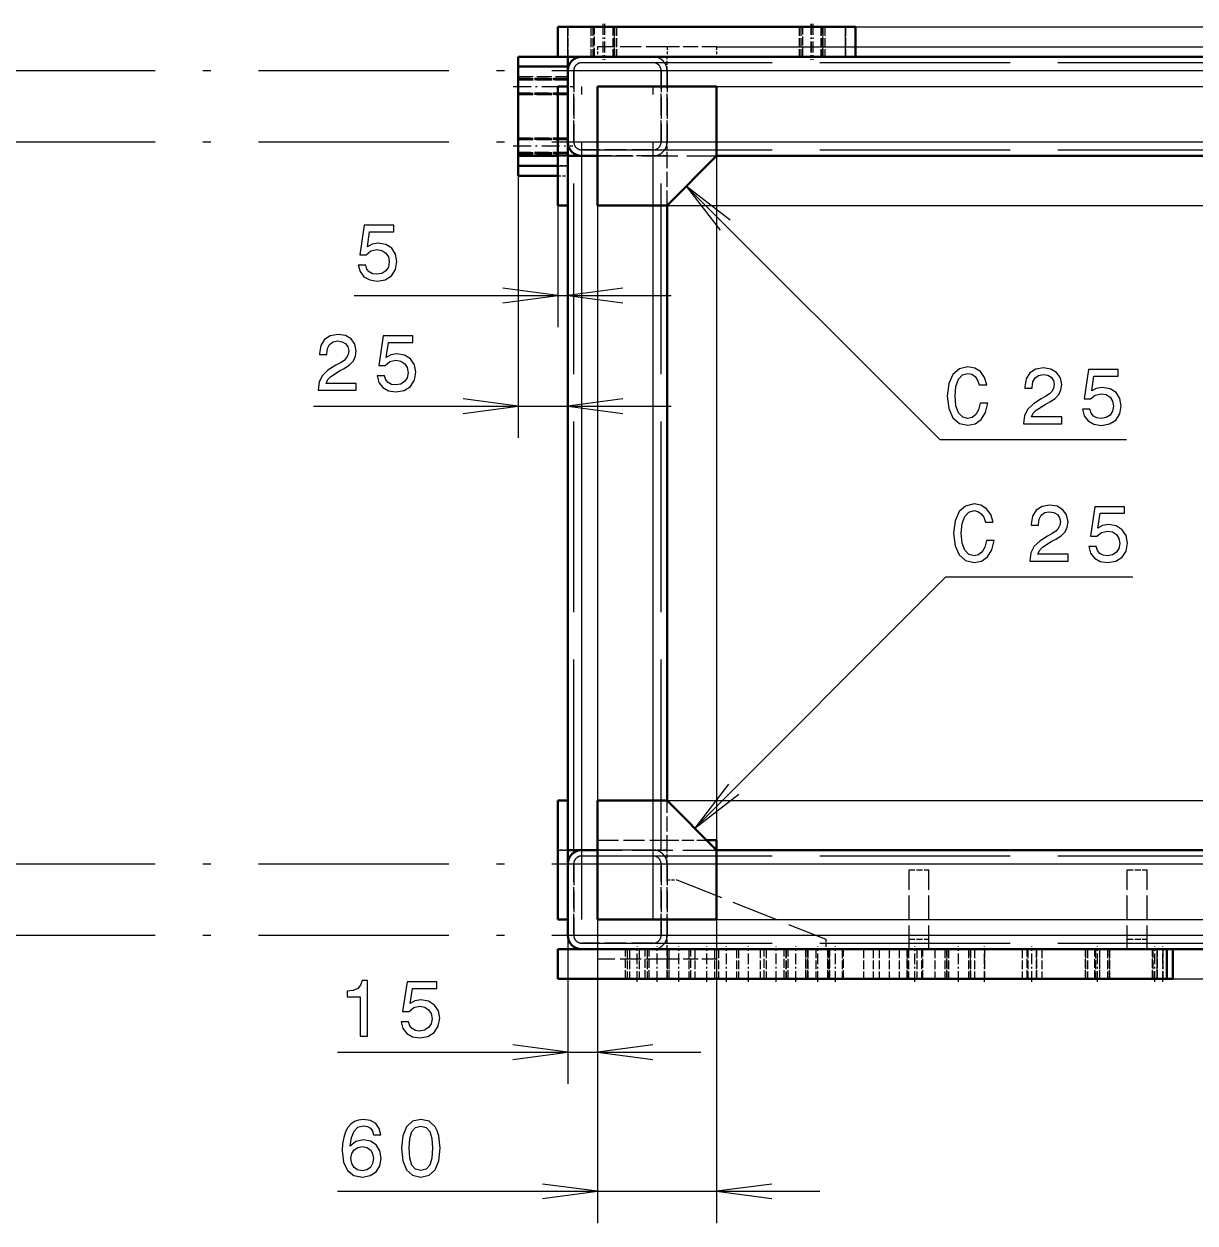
# Model space of a CAD drawing. Extents: x 0 to 1189, y 0 to 841.
# Drawn here: x 155.1 to 228.9, y 201.4 to 277 of the extents above; entities that cross this region are included whole.
import ezdxf

# ---------------------------------------------------------------- set-up
doc = ezdxf.new("R2010")
doc.units = 0
doc.linetypes.add('DASHDOT', pattern=[18.5, 12, -3, 0.5, -3])
doc.linetypes.add('DASHED', pattern=[15, 12, -3])

msp = doc.modelspace()

# ---------------------------------------------------------------- linework, layer by layer
at = {"color": 7, "lineweight": 50}
for p, q in [((188.793, 274.944), (188.793, 276.819)), ((188.793, 276.819), (189.418, 276.819)), ((189.418, 276.819), (206.918, 276.819)), ((206.918, 276.819), (207.543, 276.819)), ((207.543, 274.944), (207.543, 276.819)), ((188.793, 274.944), (186.293, 274.944)), ((186.293, 274.319), (186.293, 274.944)), ((188.793, 274.944), (189.418, 274.944)), ((189.418, 274.944), (206.918, 274.944)), ((189.418, 274.319), (189.418, 274.944)), ((206.918, 274.944), (207.543, 274.944)), ((207.543, 274.944), (740.043, 274.944)), ((186.293, 268.694), (186.293, 274.319)), ((189.418, 274.319), (186.293, 274.319)), ((189.418, 274.074), (189.418, 274.319)), ((189.418, 274.069), (189.418, 269.569)), ((189.418, 274.069), (189.418, 269.569)), ((188.793, 273.069), (188.793, 265.569)), ((188.793, 273.069), (189.418, 273.069)), ((191.293, 273.069), (198.793, 273.069)), ((191.293, 265.569), (191.293, 273.069)), ((198.793, 273.069), (198.793, 268.694)), ((189.418, 269.568), (189.418, 268.694)), ((186.293, 268.694), (186.293, 268.069)), ((188.793, 268.694), (186.293, 268.694)), ((189.418, 224.944), (189.418, 268.694)), ((190.293, 268.694), (189.418, 268.694)), ((190.293, 268.694), (191.293, 268.694)), ((191.293, 268.694), (190.293, 268.694)), ((191.293, 268.694), (190.729, 268.694)), ((198.793, 268.694), (195.668, 265.569)), ((198.793, 268.694), (260.043, 268.694)), ((188.793, 268.069), (186.293, 268.069)), ((186.293, 268.069), (186.293, 267.444)), ((186.293, 267.444), (188.793, 267.444)), ((188.793, 265.569), (189.418, 265.569)), ((195.668, 265.569), (191.293, 265.569)), ((195.668, 228.069), (195.668, 265.569)), ((188.793, 228.069), (188.793, 220.569)), ((188.793, 228.069), (189.418, 228.069)), ((191.293, 220.569), (191.293, 228.069)), ((191.293, 228.069), (195.668, 228.069)), ((195.668, 228.069), (198.793, 224.944)), ((198.168, 225.569), (198.793, 225.569)), ((198.793, 224.944), (198.793, 225.569)), ((190.293, 224.944), (189.418, 224.944)), ((189.418, 224.944), (189.418, 224.071)), ((191.293, 224.944), (190.293, 224.944)), ((198.793, 224.944), (260.043, 224.944)), ((198.793, 224.944), (198.793, 220.569)), ((189.418, 224.069), (189.418, 219.569)), ((189.418, 224.069), (189.418, 219.569)), ((188.793, 220.569), (189.418, 220.569)), ((198.793, 220.569), (191.293, 220.569)), ((189.418, 218.694), (188.793, 218.694)), ((188.793, 218.694), (188.793, 216.819)), ((226.543, 218.694), (189.418, 218.694)), ((190.293, 218.694), (448.793, 218.694)), ((227.168, 218.694), (226.543, 218.694)), ((227.168, 218.694), (227.168, 216.819)), ((227.543, 218.694), (227.543, 216.819)), ((189.418, 216.819), (188.793, 216.819)), ((226.543, 216.819), (189.418, 216.819)), ((227.168, 216.819), (226.543, 216.819)), ((227.543, 216.819), (227.168, 216.819))]:
    msp.add_line(p, q, dxfattribs=at)
at = {"color": 7, "linetype": 'DASHED', "lineweight": 25, "ltscale": 0.046875}
for p, q in [((189.418, 276.819), (189.418, 274.944)), ((189.418, 276.819), (189.418, 274.944)), ((189.418, 274.944), (189.418, 276.819)), ((190.864, 276.819), (190.864, 274.944)), ((190.866, 276.819), (190.866, 274.944)), ((190.981, 276.819), (190.981, 274.944)), ((190.981, 276.819), (190.981, 274.944)), ((190.982, 276.819), (190.982, 274.944)), ((190.985, 276.819), (190.985, 274.944)), ((191.099, 274.944), (191.099, 276.819)), ((191.099, 274.944), (191.099, 276.819)), ((192.245, 276.819), (192.245, 274.944)), ((192.248, 276.819), (192.248, 274.944)), ((192.363, 274.944), (192.363, 276.819)), ((192.363, 274.944), (192.363, 276.819)), ((192.364, 276.819), (192.364, 274.944)), ((192.366, 276.819), (192.366, 274.944)), ((192.481, 276.819), (192.481, 274.944)), ((192.481, 276.819), (192.481, 274.944)), ((203.989, 276.819), (203.989, 274.944)), ((203.991, 276.819), (203.991, 274.944)), ((204.106, 276.819), (204.106, 274.944)), ((204.106, 276.819), (204.106, 274.944)), ((204.107, 276.819), (204.107, 274.944)), ((204.11, 276.819), (204.11, 274.944)), ((204.224, 274.944), (204.224, 276.819)), ((204.224, 274.944), (204.224, 276.819)), ((205.37, 276.819), (205.37, 274.944)), ((205.373, 276.819), (205.373, 274.944)), ((205.488, 274.944), (205.488, 276.819)), ((205.488, 274.944), (205.488, 276.819)), ((205.489, 276.819), (205.489, 274.944)), ((205.491, 276.819), (205.491, 274.944)), ((205.606, 276.819), (205.606, 274.944)), ((205.606, 276.819), (205.606, 274.944)), ((206.918, 276.819), (206.918, 274.944)), ((206.918, 276.819), (206.918, 274.944)), ((206.918, 274.944), (206.918, 276.819)), ((189.418, 218.694), (189.418, 216.819)), ((189.418, 218.694), (189.418, 216.819)), ((189.418, 218.694), (189.418, 216.819)), ((193.043, 216.819), (193.043, 218.694)), ((193.043, 216.819), (193.043, 218.694)), ((193.162, 218.694), (193.162, 216.819)), ((193.162, 218.694), (193.162, 216.819)), ((193.293, 218.694), (193.293, 216.819)), ((193.918, 218.694), (193.918, 216.819)), ((193.918, 218.694), (193.918, 216.819)), ((194.293, 216.819), (194.293, 218.694)), ((194.293, 216.819), (194.293, 218.694)), ((194.412, 218.694), (194.412, 216.819)), ((194.412, 218.694), (194.412, 216.819)), ((194.425, 218.694), (194.425, 216.819)), ((194.425, 218.694), (194.425, 216.819)), ((194.543, 216.819), (194.543, 218.694)), ((194.543, 216.819), (194.543, 218.694)), ((195.668, 216.819), (195.668, 218.694)), ((195.668, 216.819), (195.668, 218.694)), ((195.675, 218.694), (195.675, 216.819)), ((195.675, 218.694), (195.675, 216.819)), ((195.787, 218.694), (195.787, 216.819)), ((195.787, 218.694), (195.787, 216.819)), ((195.793, 216.819), (195.793, 218.694)), ((195.793, 216.819), (195.793, 218.694)), ((197.05, 218.694), (197.05, 216.819)), ((197.05, 218.694), (197.05, 216.819)), ((197.168, 216.819), (197.168, 218.694)), ((197.168, 216.819), (197.168, 218.694)), ((197.418, 218.694), (197.418, 216.819)), ((197.418, 218.694), (197.418, 216.819)), ((198.668, 218.694), (198.668, 216.819)), ((198.668, 218.694), (198.668, 216.819)), ((198.918, 218.694), (198.918, 216.819)), ((198.918, 218.694), (198.918, 216.819)), ((200.043, 218.694), (200.043, 216.819)), ((200.043, 218.694), (200.043, 216.819)), ((200.168, 218.694), (200.168, 216.819)), ((200.168, 218.694), (200.168, 216.819)), ((201.543, 218.694), (201.543, 216.819)), ((201.543, 218.694), (201.543, 216.819)), ((201.793, 216.819), (201.793, 218.694)), ((201.793, 216.819), (201.793, 218.694)), ((201.912, 218.694), (201.912, 216.819)), ((201.912, 218.694), (201.912, 216.819)), ((203.043, 216.819), (203.043, 218.694)), ((203.043, 216.819), (203.043, 218.694)), ((203.162, 218.694), (203.162, 216.819)), ((203.162, 218.694), (203.162, 216.819)), ((203.175, 218.694), (203.175, 216.819)), ((203.175, 218.694), (203.175, 216.819)), ((203.293, 216.819), (203.293, 218.694)), ((203.293, 216.819), (203.293, 218.694)), ((204.418, 216.819), (204.418, 218.694)), ((204.418, 216.819), (204.418, 218.694)), ((204.418, 218.694), (204.418, 216.819)), ((204.425, 218.694), (204.425, 216.819)), ((204.425, 218.694), (204.425, 216.819)), ((204.537, 218.694), (204.537, 216.819)), ((204.537, 218.694), (204.537, 216.819)), ((204.543, 216.819), (204.543, 218.694)), ((204.543, 216.819), (204.543, 218.694)), ((205.043, 218.694), (205.043, 216.819)), ((205.043, 218.694), (205.043, 216.819)), ((205.793, 216.819), (205.793, 218.694)), ((205.793, 216.819), (205.793, 218.694)), ((205.8, 218.694), (205.8, 216.819)), ((205.8, 218.694), (205.8, 216.819)), ((205.878, 218.694), (205.878, 216.819)), ((205.878, 218.694), (205.878, 216.819)), ((205.918, 216.819), (205.918, 218.694)), ((205.918, 216.819), (205.918, 218.694)), ((206.709, 218.694), (206.709, 216.819)), ((206.709, 218.694), (206.709, 216.819)), ((206.793, 216.819), (206.793, 218.694)), ((206.793, 216.819), (206.793, 218.694)), ((208.043, 218.694), (208.043, 216.819)), ((208.043, 218.694), (208.043, 216.819)), ((208.668, 218.694), (208.668, 216.819)), ((209.043, 218.694), (209.043, 216.819)), ((209.668, 218.694), (209.668, 216.819)), ((210.293, 218.694), (210.293, 216.819)), ((210.793, 218.694), (210.793, 216.819)), ((210.793, 218.694), (210.793, 216.819)), ((210.793, 216.819), (210.793, 218.694)), ((210.793, 216.819), (210.793, 218.694)), ((210.878, 218.694), (210.878, 216.819)), ((210.878, 218.694), (210.878, 216.819)), ((211.418, 218.694), (211.418, 216.819)), ((211.709, 218.694), (211.709, 216.819)), ((211.709, 218.694), (211.709, 216.819)), ((211.793, 216.819), (211.793, 218.694)), ((211.793, 216.819), (211.793, 218.694)), ((212.543, 218.694), (212.543, 216.819)), ((212.543, 218.694), (212.543, 216.819)), ((213.168, 218.694), (213.168, 216.819)), ((213.293, 218.694), (213.293, 216.819)), ((213.293, 216.819), (213.293, 218.694)), ((213.293, 216.819), (213.293, 218.694)), ((213.412, 218.694), (213.412, 216.819)), ((213.412, 218.694), (213.412, 216.819)), ((214.675, 218.694), (214.675, 216.819)), ((214.675, 218.694), (214.675, 216.819)), ((214.793, 218.694), (214.793, 216.819)), ((214.793, 216.819), (214.793, 218.694)), ((214.793, 216.819), (214.793, 218.694)), ((215.043, 218.694), (215.043, 216.819)), ((215.668, 218.694), (215.668, 216.819)), ((215.668, 218.694), (215.668, 216.819)), ((218.043, 218.694), (218.043, 216.819)), ((218.043, 218.694), (218.043, 216.819)), ((218.356, 216.819), (218.356, 218.694)), ((218.356, 216.819), (218.356, 218.694)), ((218.356, 216.819), (218.356, 218.694)), ((218.356, 216.819), (218.356, 218.694)), ((218.41, 218.694), (218.41, 216.819)), ((218.41, 218.694), (218.41, 216.819)), ((218.41, 218.694), (218.41, 216.819)), ((218.41, 218.694), (218.41, 216.819)), ((218.927, 218.694), (218.927, 216.819)), ((218.927, 218.694), (218.927, 216.819)), ((218.927, 218.694), (218.927, 216.819)), ((218.927, 218.694), (218.927, 216.819)), ((218.981, 216.819), (218.981, 218.694)), ((218.981, 216.819), (218.981, 218.694)), ((218.981, 216.819), (218.981, 218.694)), ((218.981, 216.819), (218.981, 218.694)), ((219.293, 218.694), (219.293, 216.819)), ((219.293, 218.694), (219.293, 216.819)), ((222.043, 218.694), (222.043, 216.819)), ((222.043, 216.819), (222.043, 218.694)), ((222.043, 216.819), (222.043, 218.694)), ((222.162, 218.694), (222.162, 216.819)), ((222.162, 218.694), (222.162, 216.819)), ((222.637, 216.819), (222.637, 218.694)), ((222.637, 216.819), (222.637, 218.694)), ((222.637, 216.819), (222.637, 218.694)), ((222.637, 216.819), (222.637, 218.694)), ((222.668, 218.694), (222.668, 216.819)), ((222.668, 218.694), (222.668, 216.819)), ((222.668, 218.694), (222.668, 216.819)), ((222.668, 218.694), (222.668, 216.819)), ((222.919, 218.694), (222.919, 216.819)), ((222.919, 218.694), (222.919, 216.819)), ((222.919, 218.694), (222.919, 216.819)), ((222.919, 218.694), (222.919, 216.819)), ((222.95, 216.819), (222.95, 218.694)), ((222.95, 216.819), (222.95, 218.694)), ((222.95, 216.819), (222.95, 218.694)), ((222.95, 216.819), (222.95, 218.694)), ((223.425, 218.694), (223.425, 216.819)), ((223.425, 218.694), (223.425, 216.819)), ((223.543, 218.694), (223.543, 216.819)), ((223.543, 216.819), (223.543, 218.694)), ((223.543, 216.819), (223.543, 218.694)), ((226.262, 216.819), (226.262, 218.694)), ((226.262, 216.819), (226.262, 218.694)), ((226.262, 216.819), (226.262, 218.694)), ((226.262, 216.819), (226.262, 218.694)), ((226.293, 218.694), (226.293, 216.819)), ((226.293, 218.694), (226.293, 216.819)), ((226.293, 218.694), (226.293, 216.819)), ((226.293, 218.694), (226.293, 216.819)), ((226.543, 218.694), (226.543, 216.819)), ((226.544, 218.694), (226.544, 216.819)), ((226.544, 218.694), (226.544, 216.819)), ((226.544, 218.694), (226.544, 216.819)), ((226.544, 218.694), (226.544, 216.819)), ((226.575, 216.819), (226.575, 218.694)), ((226.575, 216.819), (226.575, 218.694)), ((226.575, 216.819), (226.575, 218.694)), ((226.575, 216.819), (226.575, 218.694)), ((226.918, 218.694), (226.918, 216.819)), ((226.918, 218.694), (226.918, 216.819))]:
    msp.add_line(p, q, dxfattribs=at)
at = {"color": 7, "lineweight": 25}
for p, q in [((189.418, 274.944), (189.418, 276.819)), ((206.918, 276.819), (779.738, 276.819)), ((206.918, 274.944), (206.918, 276.819)), ((198.793, 275.569), (770.063, 275.569)), ((206.918, 274.944), (762.578, 274.944)), ((189.418, 274.069), (754.418, 274.069)), ((198.793, 273.069), (762.578, 273.069)), ((198.793, 273.069), (788.863, 273.069)), ((189.418, 269.569), (191.293, 269.569)), ((198.793, 269.569), (260.043, 269.569)), ((186.293, 268.694), (186.293, 250.92)), ((190.293, 224.944), (190.293, 268.694)), ((198.793, 268.694), (198.793, 201.435)), ((196.879, 266.78), (212.851, 250.808)), ((188.793, 265.569), (188.793, 257.897)), ((189.418, 265.569), (189.418, 257.897)), ((191.293, 265.569), (191.293, 210.203)), ((191.293, 265.569), (191.293, 201.435)), ((194.793, 228.069), (194.793, 265.569)), ((195.668, 265.569), (788.863, 265.569)), ((175.941, 259.897), (195.918, 259.897)), ((173.393, 252.92), (195.918, 252.92)), ((212.851, 250.808), (224.623, 250.808)), ((197.413, 226.325), (213.245, 242.157)), ((213.245, 242.157), (225.017, 242.157)), ((195.668, 228.069), (798.812, 228.069)), ((189.418, 224.944), (189.418, 210.203)), ((189.418, 224.069), (191.293, 224.069)), ((198.793, 224.069), (260.043, 224.069)), ((198.793, 220.569), (778.04, 220.569)), ((198.793, 220.569), (798.812, 220.569)), ((189.418, 219.569), (754.418, 219.569)), ((189.418, 218.694), (788.404, 218.694)), ((189.418, 218.694), (189.418, 216.819)), ((226.543, 218.694), (226.543, 216.819)), ((226.543, 216.819), (788.404, 216.819)), ((174.902, 212.203), (197.793, 212.203)), ((174.902, 203.435), (205.293, 203.435))]:
    msp.add_line(p, q, dxfattribs=at)
at = {"color": 7, "linetype": 'DASHDOT', "lineweight": 25, "ltscale": 0.056252}
for p, q in [((191.614, 277.007), (191.614, 274.757)), ((191.616, 277.007), (191.616, 274.757)), ((191.731, 277.007), (191.731, 274.757)), ((204.739, 277.007), (204.739, 274.757)), ((204.741, 277.007), (204.741, 274.757)), ((204.856, 277.007), (204.856, 274.757))]:
    msp.add_line(p, q, dxfattribs=at)
at = {"color": 7, "linetype": 'DASHED', "lineweight": 25, "ltscale": 0.015625}
for p, q in [((191.293, 275.569), (191.293, 274.944)), ((195.668, 275.569), (195.668, 274.944)), ((195.668, 275.569), (195.668, 274.944)), ((198.793, 275.569), (198.793, 274.944)), ((189.418, 268.694), (188.793, 268.694)), ((188.793, 268.694), (189.418, 268.694)), ((188.793, 268.694), (189.418, 268.694)), ((189.418, 268.694), (188.793, 268.694)), ((189.418, 268.694), (188.793, 268.694)), ((189.418, 268.069), (188.793, 268.069)), ((195.668, 224.944), (195.668, 225.569)), ((195.668, 224.944), (195.668, 225.569)), ((188.793, 224.944), (189.418, 224.944)), ((188.793, 224.944), (189.418, 224.944)), ((189.418, 224.944), (188.793, 224.944)), ((189.418, 224.944), (188.793, 224.944)), ((195.668, 223.069), (196.293, 223.069)), ((205.668, 219.319), (205.668, 218.694)), ((191.293, 218.694), (191.293, 218.069)), ((195.668, 218.694), (195.668, 218.069)), ((195.668, 218.694), (195.668, 218.069)), ((195.668, 218.694), (195.668, 218.069)), ((198.793, 218.694), (198.793, 218.069))]:
    msp.add_line(p, q, dxfattribs=at)
at = {"color": 7, "linetype": 'DASHED', "lineweight": 25, "ltscale": 0.109375}
for p, q in [((195.668, 275.569), (191.293, 275.569)), ((191.293, 225.569), (195.668, 225.569)), ((195.668, 218.069), (191.293, 218.069))]:
    msp.add_line(p, q, dxfattribs=at)
at = {"color": 7, "linetype": 'DASHED', "lineweight": 25, "ltscale": 0.078125}
for p, q in [((198.793, 275.569), (195.668, 275.569)), ((189.418, 274.319), (186.293, 274.319)), ((186.293, 274.319), (189.418, 274.319)), ((186.293, 273.694), (189.418, 273.694)), ((186.293, 273.694), (189.418, 273.694)), ((186.293, 273.569), (189.418, 273.569)), ((186.293, 273.569), (189.418, 273.569)), ((189.418, 273.569), (186.293, 273.569)), ((189.418, 273.569), (186.293, 273.569)), ((186.293, 273.485), (189.418, 273.485)), ((186.293, 273.485), (189.418, 273.485)), ((189.418, 273.485), (186.293, 273.485)), ((189.418, 273.485), (186.293, 273.485)), ((186.293, 272.654), (189.418, 272.654)), ((186.293, 272.654), (189.418, 272.654)), ((189.418, 272.654), (186.293, 272.654)), ((189.418, 272.654), (186.293, 272.654)), ((186.293, 272.569), (189.418, 272.569)), ((186.293, 272.569), (189.418, 272.569)), ((189.418, 272.569), (186.293, 272.569)), ((189.418, 272.569), (186.293, 272.569)), ((186.293, 269.819), (189.418, 269.819)), ((186.293, 269.819), (189.418, 269.819)), ((189.418, 269.819), (186.293, 269.819)), ((189.418, 269.819), (186.293, 269.819)), ((186.293, 269.735), (189.418, 269.735)), ((186.293, 269.735), (189.418, 269.735)), ((189.418, 269.735), (186.293, 269.735)), ((189.418, 269.735), (186.293, 269.735)), ((186.293, 268.904), (189.418, 268.904)), ((186.293, 268.904), (189.418, 268.904)), ((189.418, 268.904), (186.293, 268.904)), ((189.418, 268.904), (186.293, 268.904)), ((186.293, 268.819), (189.418, 268.819)), ((186.293, 268.819), (189.418, 268.819)), ((189.418, 268.819), (186.293, 268.819)), ((189.418, 268.819), (186.293, 268.819)), ((189.418, 268.694), (186.293, 268.694)), ((189.418, 268.694), (189.418, 265.569)), ((194.793, 265.569), (194.793, 268.694)), ((195.668, 265.569), (195.668, 268.694)), ((186.293, 268.069), (189.418, 268.069)), ((186.293, 268.069), (189.418, 268.069)), ((189.418, 228.069), (189.418, 224.944)), ((194.793, 224.944), (194.793, 228.069)), ((195.668, 224.944), (195.668, 228.069)), ((198.793, 218.069), (195.668, 218.069))]:
    msp.add_line(p, q, dxfattribs=at)
at = {"color": 7, "linetype": 'DASHED', "lineweight": 25, "ltscale": 0.000225835}
msp.add_line((190.284, 274.944), (190.293, 274.944), dxfattribs=at)
at = {"color": 7, "linetype": 'DASHED', "lineweight": 25, "ltscale": 4.88281e-05}
msp.add_line((190.293, 274.944), (190.291, 274.944), dxfattribs=at)
at = {"color": 7, "linetype": 'DASHED', "lineweight": 25, "ltscale": 3.8147e-05}
msp.add_line((190.293, 274.944), (190.292, 274.944), dxfattribs=at)
at = {"color": 7, "linetype": 'DASHED', "lineweight": 25, "ltscale": 0.43125}
msp.add_line((190.293, 274.944), (207.543, 274.944), dxfattribs=at)
at = {"color": 7, "linetype": 'DASHED', "lineweight": 25, "ltscale": 0.1125}
for p, q in [((194.793, 274.944), (190.293, 274.944)), ((190.293, 274.569), (194.793, 274.569)), ((189.418, 269.569), (189.418, 274.069)), ((189.793, 274.069), (189.793, 269.569)), ((189.793, 269.569), (189.793, 274.069)), ((189.793, 274.069), (189.793, 269.569)), ((195.293, 269.569), (195.293, 274.069)), ((195.293, 274.069), (195.293, 269.569)), ((195.293, 269.569), (195.293, 274.069)), ((195.668, 274.069), (195.668, 269.569)), ((195.668, 269.569), (195.668, 274.069)), ((195.668, 274.069), (195.668, 269.569)), ((195.668, 274.069), (195.668, 269.569)), ((194.793, 269.069), (190.293, 269.069)), ((194.793, 224.944), (190.293, 224.944)), ((190.293, 224.569), (194.793, 224.569)), ((189.418, 219.569), (189.418, 224.069)), ((189.793, 219.569), (189.793, 224.069)), ((189.793, 224.069), (189.793, 219.569)), ((189.793, 224.069), (189.793, 219.569)), ((195.293, 224.069), (195.293, 219.569)), ((195.293, 219.569), (195.293, 224.069)), ((195.293, 219.569), (195.293, 224.069)), ((195.668, 224.069), (195.668, 219.569)), ((195.668, 224.069), (195.668, 219.569)), ((195.668, 219.569), (195.668, 224.069)), ((195.668, 224.069), (195.668, 219.569)), ((194.793, 219.069), (190.293, 219.069)), ((194.793, 218.694), (190.293, 218.694))]:
    msp.add_line(p, q, dxfattribs=at)
at = {"color": 7, "linetype": 'DASHED', "lineweight": 25}
for p, q in [((190.293, 274.569), (753.543, 274.569)), ((189.418, 274.069), (754.418, 274.069)), ((189.793, 274.069), (754.043, 274.069)), ((189.793, 274.069), (754.043, 274.069)), ((195.293, 274.069), (748.543, 274.069)), ((195.293, 274.069), (748.543, 274.069)), ((195.668, 274.069), (748.168, 274.069)), ((195.668, 274.069), (748.168, 274.069)), ((195.668, 274.069), (748.168, 274.069)), ((195.668, 274.069), (748.168, 274.069)), ((195.668, 274.069), (748.168, 274.069)), ((195.668, 274.069), (748.168, 274.069)), ((189.418, 269.569), (754.418, 269.569)), ((189.793, 269.569), (754.043, 269.569)), ((189.793, 269.569), (754.043, 269.569)), ((190.293, 269.069), (753.543, 269.069)), ((195.293, 269.569), (748.543, 269.569)), ((195.293, 269.569), (748.543, 269.569)), ((195.668, 269.569), (748.168, 269.569)), ((195.668, 269.569), (748.168, 269.569)), ((195.668, 269.569), (748.168, 269.569)), ((195.668, 269.569), (748.168, 269.569)), ((195.668, 269.569), (748.168, 269.569)), ((195.668, 269.569), (748.168, 269.569)), ((189.793, 224.944), (189.793, 268.694)), ((190.293, 224.944), (190.293, 268.694)), ((190.293, 224.944), (190.293, 268.694)), ((190.293, 224.944), (190.293, 268.694)), ((194.793, 224.944), (194.793, 268.694)), ((194.793, 224.944), (194.793, 268.694)), ((194.793, 224.944), (194.793, 268.694)), ((195.293, 224.944), (195.293, 268.694)), ((190.293, 224.569), (753.543, 224.569)), ((189.418, 224.069), (754.418, 224.069)), ((189.793, 224.069), (754.043, 224.069)), ((189.793, 224.069), (754.043, 224.069)), ((195.293, 224.069), (748.543, 224.069)), ((195.293, 224.069), (748.543, 224.069)), ((195.668, 224.069), (748.168, 224.069)), ((195.668, 224.069), (748.168, 224.069)), ((195.668, 224.069), (748.168, 224.069)), ((195.668, 224.069), (748.168, 224.069)), ((195.668, 224.069), (748.168, 224.069)), ((195.668, 224.069), (748.168, 224.069)), ((195.668, 224.069), (263.168, 224.069)), ((195.668, 224.069), (263.168, 224.069)), ((195.668, 224.069), (263.168, 224.069)), ((195.668, 224.069), (263.168, 224.069)), ((189.418, 219.569), (754.418, 219.569)), ((189.793, 219.569), (754.043, 219.569)), ((189.793, 219.569), (754.043, 219.569)), ((195.293, 219.569), (748.543, 219.569)), ((195.293, 219.569), (748.543, 219.569)), ((195.668, 219.569), (748.168, 219.569)), ((195.668, 219.569), (748.168, 219.569)), ((195.668, 219.569), (748.168, 219.569)), ((195.668, 219.569), (748.168, 219.569)), ((195.668, 219.569), (748.168, 219.569)), ((195.668, 219.569), (748.168, 219.569)), ((195.668, 219.569), (263.168, 219.569)), ((195.668, 219.569), (263.168, 219.569)), ((195.668, 219.569), (263.168, 219.569)), ((195.668, 219.569), (263.168, 219.569)), ((190.293, 219.069), (753.543, 219.069))]:
    msp.add_line(p, q, dxfattribs=at)
at = {"color": 7, "linetype": 'DASHED', "lineweight": 25, "ltscale": 0.021875}
for p, q in [((195.668, 274.069), (195.668, 274.944)), ((195.668, 268.694), (195.668, 269.569)), ((195.668, 268.694), (194.793, 268.694)), ((195.668, 224.944), (194.793, 224.944)), ((195.668, 224.069), (195.668, 224.944)), ((195.668, 218.694), (195.668, 219.569))]:
    msp.add_line(p, q, dxfattribs=at)
at = {"color": 7, "linetype": 'DASHDOT', "lineweight": 25}
for p, q in [((132.918, 274.069), (810.918, 274.069)), ((190.293, 220.569), (190.293, 273.069)), ((194.793, 220.569), (194.793, 273.069)), ((132.918, 269.569), (810.918, 269.569)), ((132.918, 224.069), (810.918, 224.069)), ((132.918, 219.569), (810.918, 219.569))]:
    msp.add_line(p, q, dxfattribs=at)
at = {"color": 7, "linetype": 'DASHED', "lineweight": 25, "ltscale": 0.02513}
msp.add_line((189.418, 273.069), (189.418, 274.074), dxfattribs=at)
at = {"color": 7, "linetype": 'DASHDOT', "lineweight": 25, "ltscale": 0.093752}
for p, q in [((185.981, 273.069), (189.731, 273.069)), ((185.981, 269.319), (189.731, 269.319))]:
    msp.add_line(p, q, dxfattribs=at)
at = {"color": 7, "linetype": 'DASHED', "lineweight": 25, "ltscale": 0.087538}
for p, q in [((189.418, 273.069), (189.418, 269.568)), ((189.418, 224.071), (189.418, 220.569))]:
    msp.add_line(p, q, dxfattribs=at)
at = {"color": 7, "linetype": 'DASHED', "lineweight": 25, "ltscale": 0.1875}
for p, q in [((191.293, 269.569), (198.793, 269.569)), ((191.293, 268.694), (198.793, 268.694)), ((191.293, 224.069), (198.793, 224.069))]:
    msp.add_line(p, q, dxfattribs=at)
at = {"color": 7, "linetype": 'DASHED', "lineweight": 25, "ltscale": 0.01089}
msp.add_line((190.729, 268.694), (190.293, 268.694), dxfattribs=at)
at = {"color": 7, "linetype": 'DASHED', "lineweight": 25, "ltscale": 0.0875}
for p, q in [((194.793, 268.694), (191.293, 268.694)), ((194.793, 268.694), (191.293, 268.694)), ((194.793, 224.944), (191.293, 224.944))]:
    msp.add_line(p, q, dxfattribs=at)
at = {"color": 7, "linetype": 'DASHED', "lineweight": 25, "ltscale": 0.015627}
msp.add_line((188.793, 267.444), (189.418, 267.444), dxfattribs=at)
at = {"color": 7, "linetype": 'DASHED', "lineweight": 25, "ltscale": 0.062492}
msp.add_line((195.668, 225.569), (198.168, 225.569), dxfattribs=at)
at = {"color": 7, "linetype": 'DASHED', "lineweight": 25, "ltscale": 0.000224307}
msp.add_line((190.284, 224.944), (190.293, 224.944), dxfattribs=at)
at = {"color": 7, "linetype": 'DASHED', "lineweight": 25, "ltscale": 2.59399e-05}
msp.add_line((190.293, 224.944), (190.292, 224.944), dxfattribs=at)
at = {"color": 7, "linetype": 'DASHED', "lineweight": 25, "ltscale": 0.2125}
msp.add_line((190.293, 224.944), (198.793, 224.944), dxfattribs=at)
at = {"color": 7, "linetype": 'DASHED', "lineweight": 25, "ltscale": 0.125}
for p, q in [((210.918, 218.694), (210.918, 223.694)), ((212.168, 218.694), (212.168, 223.694)), ((224.668, 218.694), (224.668, 223.694)), ((225.918, 218.694), (225.918, 223.694))]:
    msp.add_line(p, q, dxfattribs=at)
at = {"color": 7, "linetype": 'DASHED', "lineweight": 25, "ltscale": 0.03125}
for p, q in [((210.918, 223.694), (212.168, 223.694)), ((224.668, 223.694), (225.918, 223.694)), ((210.918, 219.319), (212.168, 219.319)), ((224.668, 219.319), (225.918, 219.319))]:
    msp.add_line(p, q, dxfattribs=at)
at = {"color": 7, "linetype": 'DASHED', "lineweight": 25, "ltscale": 0.25243}
msp.add_line((196.293, 223.069), (205.668, 219.319), dxfattribs=at)
at = {"color": 7, "linetype": 'DASHDOT', "lineweight": 25, "ltscale": 0.05625}
for p, q in [((193.793, 216.632), (193.793, 218.882)), ((195.043, 216.632), (195.043, 218.882)), ((196.418, 216.632), (196.418, 218.882)), ((198.168, 216.632), (198.168, 218.882)), ((199.418, 216.632), (199.418, 218.882)), ((200.793, 216.632), (200.793, 218.882)), ((202.543, 216.632), (202.543, 218.882)), ((203.793, 216.632), (203.793, 218.882)), ((205.168, 216.632), (205.168, 218.882)), ((206.293, 216.632), (206.293, 218.882)), ((211.293, 216.632), (211.293, 218.882)), ((214.043, 216.632), (214.043, 218.882)), ((215.668, 216.632), (215.668, 218.882)), ((218.668, 216.632), (218.668, 218.882)), ((222.793, 216.632), (222.793, 218.882)), ((226.418, 216.632), (226.418, 218.882)), ((226.918, 216.632), (226.918, 218.882))]:
    msp.add_line(p, q, dxfattribs=at)
at = {"color": 7, "lineweight": 25}
for points in [[(199.656, 264.649), (196.879, 266.78), (199.009, 264.003)], [(185.323, 259.44), (188.793, 259.897), (185.323, 260.354)], [(192.888, 260.354), (189.418, 259.897), (192.888, 259.44)], [(182.823, 252.463), (186.293, 252.92), (182.823, 253.377)], [(192.888, 253.377), (189.418, 252.92), (192.888, 252.463)], [(199.544, 229.102), (197.413, 226.325), (200.19, 228.455)], [(185.948, 211.746), (189.418, 212.203), (185.948, 212.66)], [(194.763, 212.66), (191.293, 212.203), (194.763, 211.746)], [(187.823, 202.978), (191.293, 203.435), (187.823, 203.891)], [(202.263, 203.891), (198.793, 203.435), (202.263, 202.978)]]:
    msp.add_lwpolyline(points, dxfattribs=at)
for points in [[(176.208, 261.81), (176.319, 261.396), (176.566, 261.074), (176.929, 260.872), (177.393, 260.796), (177.902, 260.887), (178.301, 261.134), (178.553, 261.528), (178.649, 262.032), (178.563, 262.501), (178.321, 262.869), (177.943, 263.106), (177.453, 263.192), (177.075, 263.131), (176.783, 262.965), (176.924, 263.908), (178.457, 263.908), (178.457, 264.322), (176.586, 264.322), (176.309, 262.466), (176.712, 262.466), (177.005, 262.703), (177.378, 262.788), (177.701, 262.733), (177.948, 262.572), (178.104, 262.324), (178.16, 262.007), (178.104, 261.689), (177.943, 261.442), (177.696, 261.286), (177.378, 261.23), (177.111, 261.265), (176.904, 261.381), (176.753, 261.563), (176.677, 261.81)], [(173.681, 253.92), (176.086, 253.92), (176.086, 254.354), (174.185, 254.354), (174.291, 254.591), (174.473, 254.788), (175.032, 255.146), (175.33, 255.297), (175.663, 255.514), (175.9, 255.766), (176.036, 256.064), (176.086, 256.402), (176.001, 256.825), (175.764, 257.158), (175.401, 257.37), (174.932, 257.445), (174.447, 257.36), (174.079, 257.123), (173.842, 256.745), (173.762, 256.245), (173.762, 256.175), (174.221, 256.175), (174.221, 256.215), (174.266, 256.558), (174.402, 256.81), (174.619, 256.971), (174.906, 257.027), (175.199, 256.977), (175.416, 256.85), (175.557, 256.654), (175.607, 256.407), (175.572, 256.175), (175.476, 255.978), (175.315, 255.806), (175.093, 255.655), (174.795, 255.494), (174.301, 255.181), (173.953, 254.848), (173.746, 254.445), (173.681, 253.935)], [(177.397, 254.833), (177.508, 254.42), (177.755, 254.097), (178.118, 253.895), (178.582, 253.819), (179.091, 253.91), (179.49, 254.157), (179.742, 254.551), (179.838, 255.055), (179.752, 255.524), (179.51, 255.892), (179.132, 256.129), (178.642, 256.215), (178.264, 256.154), (177.972, 255.988), (178.113, 256.931), (179.646, 256.931), (179.646, 257.345), (177.775, 257.345), (177.498, 255.489), (177.901, 255.489), (178.194, 255.726), (178.567, 255.811), (178.89, 255.756), (179.137, 255.595), (179.293, 255.348), (179.348, 255.03), (179.293, 254.712), (179.132, 254.465), (178.885, 254.309), (178.567, 254.253), (178.299, 254.288), (178.093, 254.404), (177.941, 254.586), (177.866, 254.833)], [(215.4, 253.109), (215.299, 252.685), (215.132, 252.383), (214.9, 252.196), (214.628, 252.136), (214.3, 252.226), (214.043, 252.499), (213.872, 252.943), (213.816, 253.558), (213.872, 254.168), (214.038, 254.617), (214.295, 254.889), (214.628, 254.985), (214.87, 254.935), (215.077, 254.793), (215.238, 254.566), (215.349, 254.254), (215.828, 254.254), (215.677, 254.733), (215.415, 255.096), (215.057, 255.323), (214.628, 255.404), (214.093, 255.278), (213.685, 254.925), (213.423, 254.345), (213.332, 253.558), (213.423, 252.771), (213.685, 252.191), (214.093, 251.833), (214.628, 251.712), (215.097, 251.808), (215.475, 252.075), (215.743, 252.514), (215.884, 253.109)], [(218.138, 251.808), (220.544, 251.808), (220.544, 252.242), (218.642, 252.242), (218.748, 252.479), (218.93, 252.675), (219.49, 253.033), (219.787, 253.185), (220.12, 253.402), (220.357, 253.654), (220.493, 253.951), (220.544, 254.289), (220.458, 254.713), (220.221, 255.046), (219.858, 255.257), (219.389, 255.333), (218.905, 255.247), (218.536, 255.01), (218.299, 254.632), (218.219, 254.133), (218.219, 254.062), (218.678, 254.062), (218.678, 254.103), (218.723, 254.445), (218.859, 254.698), (219.076, 254.859), (219.364, 254.914), (219.656, 254.864), (219.873, 254.738), (220.014, 254.541), (220.065, 254.294), (220.029, 254.062), (219.933, 253.865), (219.772, 253.694), (219.55, 253.543), (219.253, 253.381), (218.758, 253.069), (218.41, 252.736), (218.204, 252.332), (218.138, 251.823)], [(221.854, 252.721), (221.965, 252.307), (222.212, 251.984), (222.575, 251.783), (223.039, 251.707), (223.548, 251.798), (223.947, 252.045), (224.199, 252.438), (224.295, 252.943), (224.209, 253.412), (223.967, 253.78), (223.589, 254.017), (223.1, 254.103), (222.721, 254.042), (222.429, 253.876), (222.57, 254.819), (224.103, 254.819), (224.103, 255.232), (222.232, 255.232), (221.955, 253.376), (222.358, 253.376), (222.651, 253.613), (223.024, 253.699), (223.347, 253.644), (223.594, 253.482), (223.75, 253.235), (223.806, 252.917), (223.75, 252.6), (223.589, 252.353), (223.342, 252.196), (223.024, 252.141), (222.757, 252.176), (222.55, 252.292), (222.399, 252.474), (222.323, 252.721)], [(215.794, 244.458), (215.693, 244.034), (215.526, 243.732), (215.294, 243.545), (215.022, 243.485), (214.694, 243.575), (214.437, 243.848), (214.266, 244.291), (214.21, 244.907), (214.266, 245.517), (214.432, 245.966), (214.689, 246.238), (215.022, 246.334), (215.264, 246.284), (215.471, 246.142), (215.632, 245.915), (215.743, 245.603), (216.222, 245.603), (216.071, 246.082), (215.809, 246.445), (215.451, 246.672), (215.022, 246.753), (214.488, 246.626), (214.079, 246.273), (213.817, 245.693), (213.726, 244.907), (213.817, 244.12), (214.079, 243.54), (214.488, 243.182), (215.022, 243.061), (215.491, 243.157), (215.869, 243.424), (216.137, 243.863), (216.278, 244.458)], [(218.532, 243.157), (220.938, 243.157), (220.938, 243.59), (219.037, 243.59), (219.142, 243.827), (219.324, 244.024), (219.884, 244.382), (220.181, 244.534), (220.514, 244.75), (220.751, 245.003), (220.887, 245.3), (220.938, 245.638), (220.852, 246.062), (220.615, 246.394), (220.252, 246.606), (219.783, 246.682), (219.299, 246.596), (218.931, 246.359), (218.694, 245.981), (218.613, 245.482), (218.613, 245.411), (219.072, 245.411), (219.072, 245.451), (219.117, 245.794), (219.253, 246.047), (219.47, 246.208), (219.758, 246.263), (220.05, 246.213), (220.267, 246.087), (220.408, 245.89), (220.459, 245.643), (220.423, 245.411), (220.328, 245.214), (220.166, 245.043), (219.944, 244.892), (219.647, 244.73), (219.153, 244.418), (218.805, 244.085), (218.598, 243.681), (218.532, 243.172)], [(222.248, 244.07), (222.359, 243.656), (222.606, 243.333), (222.969, 243.132), (223.433, 243.056), (223.943, 243.147), (224.341, 243.394), (224.593, 243.787), (224.689, 244.291), (224.603, 244.76), (224.361, 245.129), (223.983, 245.366), (223.494, 245.451), (223.115, 245.391), (222.823, 245.224), (222.964, 246.168), (224.497, 246.168), (224.497, 246.581), (222.626, 246.581), (222.349, 244.725), (222.752, 244.725), (223.045, 244.962), (223.418, 245.048), (223.741, 244.992), (223.988, 244.831), (224.144, 244.584), (224.2, 244.266), (224.144, 243.949), (223.983, 243.701), (223.736, 243.545), (223.418, 243.49), (223.151, 243.525), (222.944, 243.641), (222.793, 243.822), (222.717, 244.07)], [(176.329, 213.203), (176.788, 213.203), (176.788, 216.728), (176.445, 216.728), (176.354, 216.421), (176.173, 216.214), (175.895, 216.093), (175.512, 216.052), (175.512, 215.694), (176.329, 215.694)], [(178.905, 214.116), (179.016, 213.702), (179.263, 213.38), (179.626, 213.178), (180.09, 213.102), (180.599, 213.193), (180.998, 213.44), (181.25, 213.833), (181.346, 214.338), (181.26, 214.807), (181.018, 215.175), (180.64, 215.412), (180.151, 215.498), (179.772, 215.437), (179.48, 215.271), (179.621, 216.214), (181.154, 216.214), (181.154, 216.627), (179.283, 216.627), (179.006, 214.771), (179.409, 214.771), (179.702, 215.008), (180.075, 215.094), (180.398, 215.039), (180.645, 214.877), (180.801, 214.63), (180.857, 214.313), (180.801, 213.995), (180.64, 213.748), (180.393, 213.591), (180.075, 213.536), (179.808, 213.571), (179.601, 213.687), (179.45, 213.869), (179.374, 214.116)], [(177.63, 206.992), (177.534, 207.4), (177.312, 207.703), (176.969, 207.894), (176.526, 207.96), (176.228, 207.925), (175.971, 207.829), (175.744, 207.672), (175.552, 207.451), (175.401, 207.173), (175.29, 206.835), (175.219, 206.437), (175.199, 205.988), (175.28, 205.272), (175.527, 204.752), (175.925, 204.44), (176.47, 204.334), (176.959, 204.425), (177.333, 204.662), (177.575, 205.035), (177.66, 205.509), (177.575, 205.988), (177.343, 206.356), (176.984, 206.588), (176.541, 206.669), (176.062, 206.568), (175.704, 206.28), (175.779, 206.835), (175.941, 207.234), (176.188, 207.471), (176.531, 207.551), (176.783, 207.511), (176.974, 207.405), (177.101, 207.229), (177.166, 206.992)], [(178.94, 206.144), (179.016, 205.353), (179.253, 204.788), (179.631, 204.445), (180.156, 204.334), (180.675, 204.445), (181.053, 204.788), (181.285, 205.353), (181.366, 206.144), (181.285, 206.931), (181.19, 207.244), (181.053, 207.501), (180.675, 207.844), (180.156, 207.96), (179.631, 207.844), (179.253, 207.496), (179.016, 206.931)], [(179.424, 206.144), (179.465, 206.755), (179.591, 207.193), (179.818, 207.451), (180.156, 207.541), (180.489, 207.451), (180.716, 207.193), (180.842, 206.755), (180.882, 206.144), (180.842, 205.529), (180.716, 205.09), (180.489, 204.833), (180.156, 204.747), (179.818, 204.833), (179.591, 205.09), (179.465, 205.529)], [(177.171, 205.504), (177.116, 205.186), (176.974, 204.944), (176.747, 204.783), (176.465, 204.732), (176.168, 204.783), (175.941, 204.939), (175.794, 205.181), (175.749, 205.499), (175.799, 205.811), (175.941, 206.048), (176.173, 206.2), (176.485, 206.255), (176.758, 206.2), (176.974, 206.054), (177.116, 205.817)]]:
    msp.add_lwpolyline(points, close=True, dxfattribs=at)
at = {"color": 7, "lineweight": 50}
for centre, start, end in [((190.293, 274.069), 90.12967, 179.99999), ((190.293, 274.069), 90.59204, 179.99998), ((190.293, 274.069), 90.09953, 180.00004), ((190.293, 269.569), 180.00002, 269.99998), ((190.293, 269.569), 180.00004, 270), ((190.293, 224.069), 90.58749, 179.99998), ((190.293, 224.069), 90.06787, 179.99999), ((190.293, 224.069), 90, 180.00004), ((190.293, 219.569), 180.00002, 269.99998), ((190.293, 219.569), 180.00004, 270)]:
    msp.add_arc(centre, 0.875, start, end, dxfattribs=at)
at = {"color": 7, "linetype": 'DASHED', "lineweight": 25}
for centre, radius, start, end in [((190.293, 274.069), 0.5, 90, 180.00001), ((190.293, 274.069), 0.5, 90.00007, 179.99994), ((190.293, 274.069), 0.5, 90, 180.00006), ((194.793, 274.069), 0.875, 0.00001, 89.99999), ((194.793, 274.069), 0.875, 0.00002, 89.99998), ((194.793, 274.069), 0.875, 359.99996, 90), ((194.793, 274.069), 0.5, 0.00006, 89.99993), ((194.793, 274.069), 0.5, 359.99999, 90), ((194.793, 274.069), 0.5, 359.99993, 90), ((190.293, 269.569), 0.875, 180.00001, 269.99999), ((190.293, 269.569), 0.5, 180.00006, 269.99993), ((190.293, 269.569), 0.5, 179.99999, 270), ((190.293, 269.569), 0.5, 180.00006, 270), ((194.793, 269.569), 0.5, 270, 0.00001), ((194.793, 269.569), 0.875, 270.00002, 359.99998), ((194.793, 269.569), 0.875, 270.00001, 359.99999), ((194.793, 269.569), 0.5, 270.00007, 359.99994), ((194.793, 269.569), 0.875, 270, 359.99996), ((194.793, 269.569), 0.5, 270, 359.99993), ((190.293, 224.069), 0.5, 90.00007, 179.99994), ((190.293, 224.069), 0.5, 90, 180.00001), ((190.293, 224.069), 0.5, 90, 180.00006), ((194.793, 224.069), 0.875, 0.00002, 89.99998), ((194.793, 224.069), 0.875, 0.00001, 89.99999), ((194.793, 224.069), 0.875, 359.99996, 90), ((194.793, 224.069), 0.5, 359.99999, 90), ((194.793, 224.069), 0.5, 0.00006, 89.99993), ((194.793, 224.069), 0.5, 359.99993, 90), ((190.293, 219.569), 0.875, 180.00001, 269.99999), ((190.293, 219.569), 0.5, 179.99999, 270), ((190.293, 219.569), 0.5, 180.00006, 269.99993), ((190.293, 219.569), 0.5, 180.00006, 270), ((194.793, 219.569), 0.875, 270.00001, 359.99999), ((194.793, 219.569), 0.5, 270.00007, 359.99994), ((194.793, 219.569), 0.5, 270, 0.00001), ((194.793, 219.569), 0.875, 270.00002, 359.99998), ((194.793, 219.569), 0.875, 270, 359.99996), ((194.793, 219.569), 0.5, 270, 359.99993)]:
    msp.add_arc(centre, radius, start, end, dxfattribs=at)

doc.saveas('drawing.dxf')
